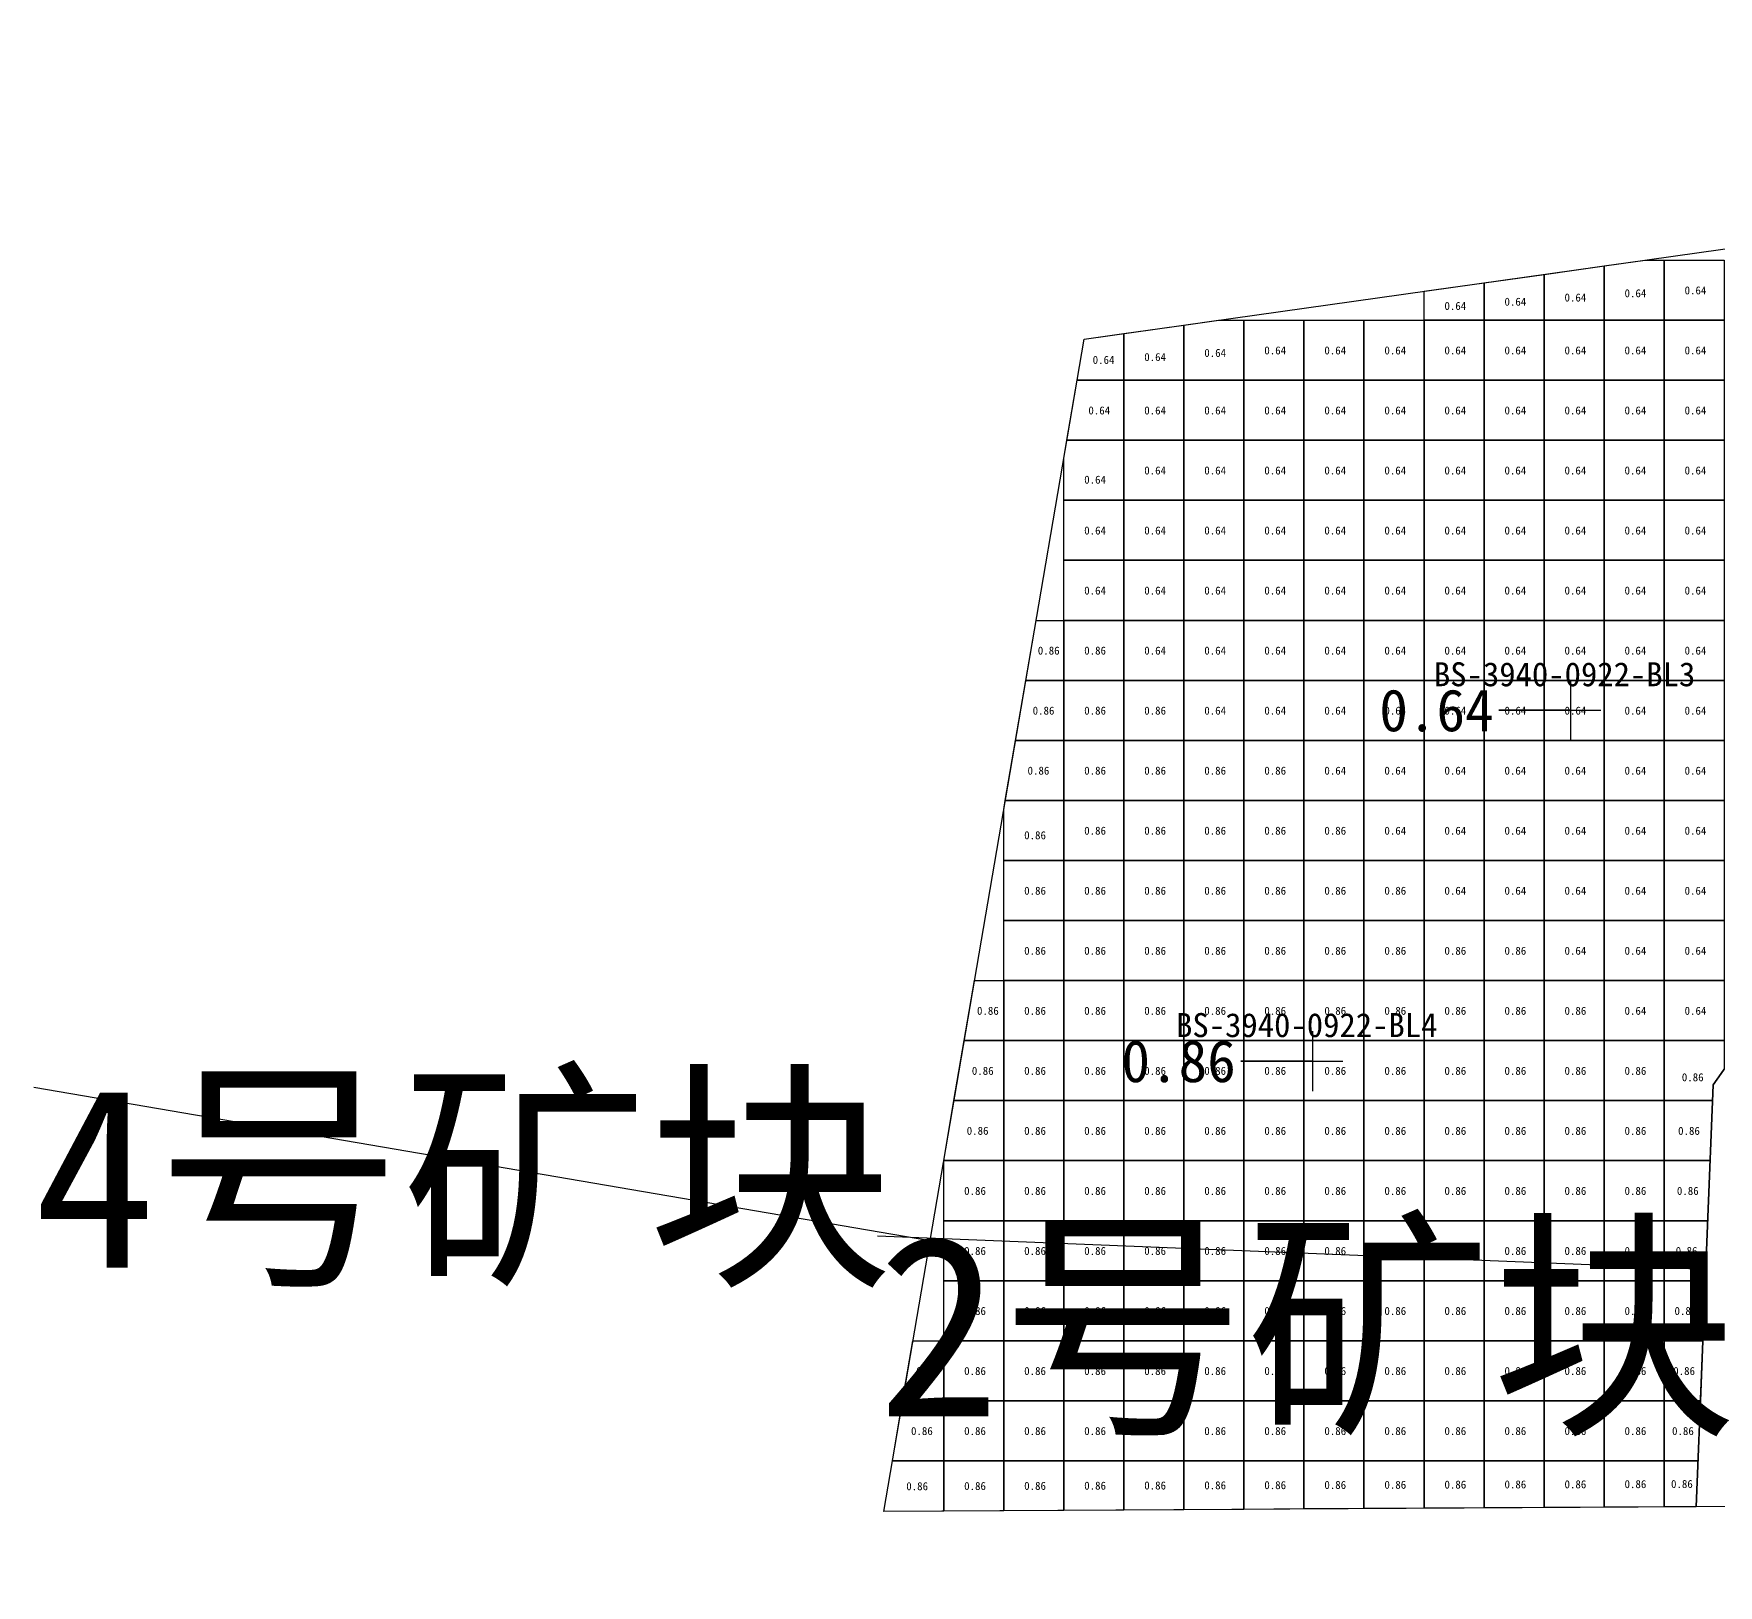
# Model space of a CAD drawing. Header units: metres. Extents: x 470001 to 470150, y 4349600 to 4349734.
# Drawn here: x 470003.95 to 470032.01, y 4349611.51 to 4349637.36 of the extents above; entities that cross this region are included whole.
import ezdxf

# ---------------------------------------------------------------- set-up
doc = ezdxf.new("R2010")
doc.units = ezdxf.units.M
for name, color, linetype in [('0.500-1.000', 4, 'Continuous'), ('1.000-1.500', 5, 'Continuous'), ('点', 7, 'Continuous'), ('爆区方格网', 7, 'Continuous'), ('钻孔', 7, 'Continuous')]:
    doc.layers.add(name, color=color, linetype=linetype)
doc.styles.add('CN_TTF', font='simsunb.ttf')

msp = doc.modelspace()

# ---------------------------------------------------------------- linework, layer by layer
at = {"color": 7}
for p, q in [((470018.879, 4349617.251), (470003.95, 4349619.805)), ((470031.799, 4349616.774), (470018.005, 4349617.327))]:
    msp.add_line(p, q, dxfattribs=at)
at = {"layer": '0.500-1.000', "color": 4, "lineweight": 30}
msp.add_lwpolyline([(470018.108, 4349612.742), (470020.73, 4349628.071), (470021.449, 4349632.27), (470034.527, 4349634.11), (470036.052, 4349625.7), (470031.922, 4349619.846), (470031.64, 4349612.821), (470018.108, 4349612.742)], close=True, dxfattribs=at)
at = {"layer": '1.000-1.500', "color": 5, "lineweight": 30}
msp.add_lwpolyline([(470047.921, 4349638.176), (470049.59, 4349624.582), (470046.461, 4349621.596), (470044.441, 4349611.512), (470037.778, 4349612.857), (470037.778, 4349612.857), (470031.64, 4349612.821), (470031.922, 4349619.846), (470036.052, 4349625.7), (470034.527, 4349634.11), (470044.45, 4349635.507), (470044.76, 4349641.293)], dxfattribs=at)
at = {"layer": '点', "color": 138, "true_color": 0x004c4c}
for p, q in [((470029.553, 4349625.587), (470029.553, 4349626.587)), ((470029.053, 4349626.087), (470030.053, 4349626.087)), ((470025.258, 4349619.743), (470025.258, 4349620.743)), ((470024.758, 4349620.243), (470025.758, 4349620.243))]:
    msp.add_line(p, q, dxfattribs=at)
at = {"layer": '爆区方格网', "color": 4}
for points in [[(470029.108, 4349632.585), (470028.108, 4349632.585), (470028.108, 4349633.207), (470029.108, 4349633.348), (470029.108, 4349632.585)], [(470030.108, 4349632.585), (470029.108, 4349632.585), (470029.108, 4349633.348), (470030.108, 4349633.489), (470030.108, 4349632.585)], [(470031.108, 4349633.585), (470031.108, 4349632.585), (470030.108, 4349632.585), (470030.108, 4349633.489), (470030.793, 4349633.585), (470031.108, 4349633.585)], [(470031.108, 4349632.585), (470031.108, 4349633.585), (470032.108, 4349633.585), (470032.108, 4349632.585), (470031.108, 4349632.585)], [(470028.108, 4349632.585), (470027.108, 4349632.585), (470027.108, 4349633.066), (470028.108, 4349633.207), (470028.108, 4349632.585)], [(470023.108, 4349631.585), (470022.108, 4349631.585), (470022.108, 4349632.363), (470023.108, 4349632.504), (470023.108, 4349631.585)], [(470024.108, 4349632.585), (470024.108, 4349631.585), (470023.108, 4349631.585), (470023.108, 4349632.504), (470023.687, 4349632.585), (470024.108, 4349632.585)], [(470024.108, 4349631.585), (470024.108, 4349632.585), (470025.108, 4349632.585), (470025.108, 4349631.585), (470024.108, 4349631.585)], [(470025.108, 4349631.585), (470025.108, 4349632.585), (470026.108, 4349632.585), (470026.108, 4349631.585), (470025.108, 4349631.585)], [(470026.108, 4349631.585), (470026.108, 4349632.585), (470027.108, 4349632.585), (470027.108, 4349631.585), (470026.108, 4349631.585)], [(470027.108, 4349631.585), (470027.108, 4349632.585), (470028.108, 4349632.585), (470028.108, 4349631.585), (470027.108, 4349631.585)], [(470028.108, 4349631.585), (470028.108, 4349632.585), (470029.108, 4349632.585), (470029.108, 4349631.585), (470028.108, 4349631.585)], [(470029.108, 4349631.585), (470029.108, 4349632.585), (470030.108, 4349632.585), (470030.108, 4349631.585), (470029.108, 4349631.585)], [(470030.108, 4349631.585), (470030.108, 4349632.585), (470031.108, 4349632.585), (470031.108, 4349631.585), (470030.108, 4349631.585)], [(470031.108, 4349631.585), (470031.108, 4349632.585), (470032.108, 4349632.585), (470032.108, 4349631.585), (470031.108, 4349631.585)], [(470022.108, 4349631.585), (470021.332, 4349631.585), (470021.449, 4349632.27), (470022.108, 4349632.363), (470022.108, 4349631.585)], [(470022.108, 4349631.585), (470022.108, 4349630.585), (470021.16, 4349630.585), (470021.332, 4349631.585), (470022.108, 4349631.585)], [(470022.108, 4349630.585), (470022.108, 4349631.585), (470023.108, 4349631.585), (470023.108, 4349630.585), (470022.108, 4349630.585)], [(470023.108, 4349630.585), (470023.108, 4349631.585), (470024.108, 4349631.585), (470024.108, 4349630.585), (470023.108, 4349630.585)], [(470024.108, 4349630.585), (470024.108, 4349631.585), (470025.108, 4349631.585), (470025.108, 4349630.585), (470024.108, 4349630.585)], [(470025.108, 4349630.585), (470025.108, 4349631.585), (470026.108, 4349631.585), (470026.108, 4349630.585), (470025.108, 4349630.585)], [(470026.108, 4349630.585), (470026.108, 4349631.585), (470027.108, 4349631.585), (470027.108, 4349630.585), (470026.108, 4349630.585)], [(470027.108, 4349630.585), (470027.108, 4349631.585), (470028.108, 4349631.585), (470028.108, 4349630.585), (470027.108, 4349630.585)], [(470028.108, 4349630.585), (470028.108, 4349631.585), (470029.108, 4349631.585), (470029.108, 4349630.585), (470028.108, 4349630.585)], [(470029.108, 4349630.585), (470029.108, 4349631.585), (470030.108, 4349631.585), (470030.108, 4349630.585), (470029.108, 4349630.585)], [(470030.108, 4349630.585), (470030.108, 4349631.585), (470031.108, 4349631.585), (470031.108, 4349630.585), (470030.108, 4349630.585)], [(470031.108, 4349630.585), (470031.108, 4349631.585), (470032.108, 4349631.585), (470032.108, 4349630.585), (470031.108, 4349630.585)], [(470022.108, 4349630.585), (470022.108, 4349629.585), (470021.108, 4349629.585), (470021.108, 4349630.279), (470021.16, 4349630.585), (470022.108, 4349630.585)], [(470022.108, 4349629.585), (470022.108, 4349630.585), (470023.108, 4349630.585), (470023.108, 4349629.585), (470022.108, 4349629.585)], [(470023.108, 4349629.585), (470023.108, 4349630.585), (470024.108, 4349630.585), (470024.108, 4349629.585), (470023.108, 4349629.585)], [(470024.108, 4349629.585), (470024.108, 4349630.585), (470025.108, 4349630.585), (470025.108, 4349629.585), (470024.108, 4349629.585)], [(470025.108, 4349629.585), (470025.108, 4349630.585), (470026.108, 4349630.585), (470026.108, 4349629.585), (470025.108, 4349629.585)], [(470026.108, 4349629.585), (470026.108, 4349630.585), (470027.108, 4349630.585), (470027.108, 4349629.585), (470026.108, 4349629.585)], [(470027.108, 4349629.585), (470027.108, 4349630.585), (470028.108, 4349630.585), (470028.108, 4349629.585), (470027.108, 4349629.585)], [(470028.108, 4349629.585), (470028.108, 4349630.585), (470029.108, 4349630.585), (470029.108, 4349629.585), (470028.108, 4349629.585)], [(470029.108, 4349629.585), (470029.108, 4349630.585), (470030.108, 4349630.585), (470030.108, 4349629.585), (470029.108, 4349629.585)], [(470030.108, 4349629.585), (470030.108, 4349630.585), (470031.108, 4349630.585), (470031.108, 4349629.585), (470030.108, 4349629.585)], [(470031.108, 4349629.585), (470031.108, 4349630.585), (470032.108, 4349630.585), (470032.108, 4349629.585), (470031.108, 4349629.585)], [(470021.108, 4349628.585), (470021.108, 4349629.585), (470022.108, 4349629.585), (470022.108, 4349628.585), (470021.108, 4349628.585)], [(470022.108, 4349628.585), (470022.108, 4349629.585), (470023.108, 4349629.585), (470023.108, 4349628.585), (470022.108, 4349628.585)], [(470023.108, 4349628.585), (470023.108, 4349629.585), (470024.108, 4349629.585), (470024.108, 4349628.585), (470023.108, 4349628.585)], [(470024.108, 4349628.585), (470024.108, 4349629.585), (470025.108, 4349629.585), (470025.108, 4349628.585), (470024.108, 4349628.585)], [(470025.108, 4349628.585), (470025.108, 4349629.585), (470026.108, 4349629.585), (470026.108, 4349628.585), (470025.108, 4349628.585)], [(470026.108, 4349628.585), (470026.108, 4349629.585), (470027.108, 4349629.585), (470027.108, 4349628.585), (470026.108, 4349628.585)], [(470027.108, 4349628.585), (470027.108, 4349629.585), (470028.108, 4349629.585), (470028.108, 4349628.585), (470027.108, 4349628.585)], [(470028.108, 4349628.585), (470028.108, 4349629.585), (470029.108, 4349629.585), (470029.108, 4349628.585), (470028.108, 4349628.585)], [(470029.108, 4349628.585), (470029.108, 4349629.585), (470030.108, 4349629.585), (470030.108, 4349628.585), (470029.108, 4349628.585)], [(470030.108, 4349628.585), (470030.108, 4349629.585), (470031.108, 4349629.585), (470031.108, 4349628.585), (470030.108, 4349628.585)], [(470031.108, 4349628.585), (470031.108, 4349629.585), (470032.108, 4349629.585), (470032.108, 4349628.585), (470031.108, 4349628.585)], [(470021.108, 4349627.585), (470021.108, 4349628.585), (470022.108, 4349628.585), (470022.108, 4349627.585), (470021.108, 4349627.585)], [(470022.108, 4349627.585), (470022.108, 4349628.585), (470023.108, 4349628.585), (470023.108, 4349627.585), (470022.108, 4349627.585)], [(470023.108, 4349627.585), (470023.108, 4349628.585), (470024.108, 4349628.585), (470024.108, 4349627.585), (470023.108, 4349627.585)], [(470024.108, 4349627.585), (470024.108, 4349628.585), (470025.108, 4349628.585), (470025.108, 4349627.585), (470024.108, 4349627.585)], [(470025.108, 4349627.585), (470025.108, 4349628.585), (470026.108, 4349628.585), (470026.108, 4349627.585), (470025.108, 4349627.585)], [(470026.108, 4349627.585), (470026.108, 4349628.585), (470027.108, 4349628.585), (470027.108, 4349627.585), (470026.108, 4349627.585)], [(470027.108, 4349627.585), (470027.108, 4349628.585), (470028.108, 4349628.585), (470028.108, 4349627.585), (470027.108, 4349627.585)], [(470028.108, 4349627.585), (470028.108, 4349628.585), (470029.108, 4349628.585), (470029.108, 4349627.585), (470028.108, 4349627.585)], [(470029.108, 4349627.585), (470029.108, 4349628.585), (470030.108, 4349628.585), (470030.108, 4349627.585), (470029.108, 4349627.585)], [(470030.108, 4349627.585), (470030.108, 4349628.585), (470031.108, 4349628.585), (470031.108, 4349627.585), (470030.108, 4349627.585)], [(470031.108, 4349627.585), (470031.108, 4349628.585), (470032.108, 4349628.585), (470032.108, 4349627.585), (470031.108, 4349627.585)], [(470021.108, 4349627.585), (470021.108, 4349626.585), (470020.476, 4349626.585), (470020.647, 4349627.585), (470021.108, 4349627.585)], [(470021.108, 4349626.585), (470021.108, 4349627.585), (470022.108, 4349627.585), (470022.108, 4349626.585), (470021.108, 4349626.585)], [(470022.108, 4349626.585), (470022.108, 4349627.585), (470023.108, 4349627.585), (470023.108, 4349626.585), (470022.108, 4349626.585)], [(470023.108, 4349626.585), (470023.108, 4349627.585), (470024.108, 4349627.585), (470024.108, 4349626.585), (470023.108, 4349626.585)], [(470024.108, 4349626.585), (470024.108, 4349627.585), (470025.108, 4349627.585), (470025.108, 4349626.585), (470024.108, 4349626.585)], [(470025.108, 4349626.585), (470025.108, 4349627.585), (470026.108, 4349627.585), (470026.108, 4349626.585), (470025.108, 4349626.585)], [(470026.108, 4349626.585), (470026.108, 4349627.585), (470027.108, 4349627.585), (470027.108, 4349626.585), (470026.108, 4349626.585)], [(470027.108, 4349626.585), (470027.108, 4349627.585), (470028.108, 4349627.585), (470028.108, 4349626.585), (470027.108, 4349626.585)], [(470028.108, 4349626.585), (470028.108, 4349627.585), (470029.108, 4349627.585), (470029.108, 4349626.585), (470028.108, 4349626.585)], [(470029.108, 4349626.585), (470029.108, 4349627.585), (470030.108, 4349627.585), (470030.108, 4349626.585), (470029.108, 4349626.585)], [(470030.108, 4349626.585), (470030.108, 4349627.585), (470031.108, 4349627.585), (470031.108, 4349626.585), (470030.108, 4349626.585)], [(470031.108, 4349626.585), (470031.108, 4349627.585), (470032.108, 4349627.585), (470032.108, 4349626.585), (470031.108, 4349626.585)], [(470021.108, 4349626.585), (470021.108, 4349625.585), (470020.305, 4349625.585), (470020.476, 4349626.585), (470021.108, 4349626.585)], [(470021.108, 4349625.585), (470021.108, 4349626.585), (470022.108, 4349626.585), (470022.108, 4349625.585), (470021.108, 4349625.585)], [(470022.108, 4349625.585), (470022.108, 4349626.585), (470023.108, 4349626.585), (470023.108, 4349625.585), (470022.108, 4349625.585)], [(470023.108, 4349625.585), (470023.108, 4349626.585), (470024.108, 4349626.585), (470024.108, 4349625.585), (470023.108, 4349625.585)], [(470024.108, 4349625.585), (470024.108, 4349626.585), (470025.108, 4349626.585), (470025.108, 4349625.585), (470024.108, 4349625.585)], [(470025.108, 4349625.585), (470025.108, 4349626.585), (470026.108, 4349626.585), (470026.108, 4349625.585), (470025.108, 4349625.585)], [(470026.108, 4349625.585), (470026.108, 4349626.585), (470027.108, 4349626.585), (470027.108, 4349625.585), (470026.108, 4349625.585)], [(470027.108, 4349625.585), (470027.108, 4349626.585), (470028.108, 4349626.585), (470028.108, 4349625.585), (470027.108, 4349625.585)], [(470028.108, 4349625.585), (470028.108, 4349626.585), (470029.108, 4349626.585), (470029.108, 4349625.585), (470028.108, 4349625.585)], [(470029.108, 4349625.585), (470029.108, 4349626.585), (470030.108, 4349626.585), (470030.108, 4349625.585), (470029.108, 4349625.585)], [(470030.108, 4349625.585), (470030.108, 4349626.585), (470031.108, 4349626.585), (470031.108, 4349625.585), (470030.108, 4349625.585)], [(470031.108, 4349625.585), (470031.108, 4349626.585), (470032.108, 4349626.585), (470032.108, 4349625.585), (470031.108, 4349625.585)], [(470021.108, 4349625.585), (470021.108, 4349624.585), (470020.134, 4349624.585), (470020.305, 4349625.585), (470021.108, 4349625.585)], [(470021.108, 4349624.585), (470021.108, 4349625.585), (470022.108, 4349625.585), (470022.108, 4349624.585), (470021.108, 4349624.585)], [(470022.108, 4349624.585), (470022.108, 4349625.585), (470023.108, 4349625.585), (470023.108, 4349624.585), (470022.108, 4349624.585)], [(470023.108, 4349624.585), (470023.108, 4349625.585), (470024.108, 4349625.585), (470024.108, 4349624.585), (470023.108, 4349624.585)], [(470024.108, 4349624.585), (470024.108, 4349625.585), (470025.108, 4349625.585), (470025.108, 4349624.585), (470024.108, 4349624.585)], [(470025.108, 4349624.585), (470025.108, 4349625.585), (470026.108, 4349625.585), (470026.108, 4349624.585), (470025.108, 4349624.585)], [(470026.108, 4349624.585), (470026.108, 4349625.585), (470027.108, 4349625.585), (470027.108, 4349624.585), (470026.108, 4349624.585)], [(470027.108, 4349624.585), (470027.108, 4349625.585), (470028.108, 4349625.585), (470028.108, 4349624.585), (470027.108, 4349624.585)], [(470028.108, 4349624.585), (470028.108, 4349625.585), (470029.108, 4349625.585), (470029.108, 4349624.585), (470028.108, 4349624.585)], [(470029.108, 4349624.585), (470029.108, 4349625.585), (470030.108, 4349625.585), (470030.108, 4349624.585), (470029.108, 4349624.585)], [(470030.108, 4349624.585), (470030.108, 4349625.585), (470031.108, 4349625.585), (470031.108, 4349624.585), (470030.108, 4349624.585)], [(470031.108, 4349624.585), (470031.108, 4349625.585), (470032.108, 4349625.585), (470032.108, 4349624.585), (470031.108, 4349624.585)], [(470021.108, 4349624.585), (470021.108, 4349623.585), (470020.108, 4349623.585), (470020.108, 4349624.434), (470020.134, 4349624.585), (470021.108, 4349624.585)], [(470021.108, 4349623.585), (470021.108, 4349624.585), (470022.108, 4349624.585), (470022.108, 4349623.585), (470021.108, 4349623.585)], [(470022.108, 4349623.585), (470022.108, 4349624.585), (470023.108, 4349624.585), (470023.108, 4349623.585), (470022.108, 4349623.585)], [(470023.108, 4349623.585), (470023.108, 4349624.585), (470024.108, 4349624.585), (470024.108, 4349623.585), (470023.108, 4349623.585)], [(470024.108, 4349623.585), (470024.108, 4349624.585), (470025.108, 4349624.585), (470025.108, 4349623.585), (470024.108, 4349623.585)], [(470025.108, 4349623.585), (470025.108, 4349624.585), (470026.108, 4349624.585), (470026.108, 4349623.585), (470025.108, 4349623.585)], [(470026.108, 4349623.585), (470026.108, 4349624.585), (470027.108, 4349624.585), (470027.108, 4349623.585), (470026.108, 4349623.585)], [(470027.108, 4349623.585), (470027.108, 4349624.585), (470028.108, 4349624.585), (470028.108, 4349623.585), (470027.108, 4349623.585)], [(470028.108, 4349623.585), (470028.108, 4349624.585), (470029.108, 4349624.585), (470029.108, 4349623.585), (470028.108, 4349623.585)], [(470029.108, 4349623.585), (470029.108, 4349624.585), (470030.108, 4349624.585), (470030.108, 4349623.585), (470029.108, 4349623.585)], [(470030.108, 4349623.585), (470030.108, 4349624.585), (470031.108, 4349624.585), (470031.108, 4349623.585), (470030.108, 4349623.585)], [(470031.108, 4349623.585), (470031.108, 4349624.585), (470032.108, 4349624.585), (470032.108, 4349623.585), (470031.108, 4349623.585)], [(470020.108, 4349622.585), (470020.108, 4349623.585), (470021.108, 4349623.585), (470021.108, 4349622.585), (470020.108, 4349622.585)], [(470021.108, 4349622.585), (470021.108, 4349623.585), (470022.108, 4349623.585), (470022.108, 4349622.585), (470021.108, 4349622.585)], [(470022.108, 4349622.585), (470022.108, 4349623.585), (470023.108, 4349623.585), (470023.108, 4349622.585), (470022.108, 4349622.585)], [(470023.108, 4349622.585), (470023.108, 4349623.585), (470024.108, 4349623.585), (470024.108, 4349622.585), (470023.108, 4349622.585)], [(470024.108, 4349622.585), (470024.108, 4349623.585), (470025.108, 4349623.585), (470025.108, 4349622.585), (470024.108, 4349622.585)], [(470025.108, 4349622.585), (470025.108, 4349623.585), (470026.108, 4349623.585), (470026.108, 4349622.585), (470025.108, 4349622.585)], [(470026.108, 4349622.585), (470026.108, 4349623.585), (470027.108, 4349623.585), (470027.108, 4349622.585), (470026.108, 4349622.585)], [(470027.108, 4349622.585), (470027.108, 4349623.585), (470028.108, 4349623.585), (470028.108, 4349622.585), (470027.108, 4349622.585)], [(470028.108, 4349622.585), (470028.108, 4349623.585), (470029.108, 4349623.585), (470029.108, 4349622.585), (470028.108, 4349622.585)], [(470029.108, 4349622.585), (470029.108, 4349623.585), (470030.108, 4349623.585), (470030.108, 4349622.585), (470029.108, 4349622.585)], [(470030.108, 4349622.585), (470030.108, 4349623.585), (470031.108, 4349623.585), (470031.108, 4349622.585), (470030.108, 4349622.585)], [(470031.108, 4349622.585), (470031.108, 4349623.585), (470032.108, 4349623.585), (470032.108, 4349622.585), (470031.108, 4349622.585)], [(470020.108, 4349621.585), (470020.108, 4349622.585), (470021.108, 4349622.585), (470021.108, 4349621.585), (470020.108, 4349621.585)], [(470021.108, 4349621.585), (470021.108, 4349622.585), (470022.108, 4349622.585), (470022.108, 4349621.585), (470021.108, 4349621.585)], [(470022.108, 4349621.585), (470022.108, 4349622.585), (470023.108, 4349622.585), (470023.108, 4349621.585), (470022.108, 4349621.585)], [(470023.108, 4349621.585), (470023.108, 4349622.585), (470024.108, 4349622.585), (470024.108, 4349621.585), (470023.108, 4349621.585)], [(470024.108, 4349621.585), (470024.108, 4349622.585), (470025.108, 4349622.585), (470025.108, 4349621.585), (470024.108, 4349621.585)], [(470025.108, 4349621.585), (470025.108, 4349622.585), (470026.108, 4349622.585), (470026.108, 4349621.585), (470025.108, 4349621.585)], [(470026.108, 4349621.585), (470026.108, 4349622.585), (470027.108, 4349622.585), (470027.108, 4349621.585), (470026.108, 4349621.585)], [(470027.108, 4349621.585), (470027.108, 4349622.585), (470028.108, 4349622.585), (470028.108, 4349621.585), (470027.108, 4349621.585)], [(470028.108, 4349621.585), (470028.108, 4349622.585), (470029.108, 4349622.585), (470029.108, 4349621.585), (470028.108, 4349621.585)], [(470029.108, 4349621.585), (470029.108, 4349622.585), (470030.108, 4349622.585), (470030.108, 4349621.585), (470029.108, 4349621.585)], [(470030.108, 4349621.585), (470030.108, 4349622.585), (470031.108, 4349622.585), (470031.108, 4349621.585), (470030.108, 4349621.585)], [(470031.108, 4349621.585), (470031.108, 4349622.585), (470032.108, 4349622.585), (470032.108, 4349621.585), (470031.108, 4349621.585)], [(470020.108, 4349621.585), (470020.108, 4349620.585), (470019.45, 4349620.585), (470019.621, 4349621.585), (470020.108, 4349621.585)], [(470020.108, 4349620.585), (470020.108, 4349621.585), (470021.108, 4349621.585), (470021.108, 4349620.585), (470020.108, 4349620.585)], [(470021.108, 4349620.585), (470021.108, 4349621.585), (470022.108, 4349621.585), (470022.108, 4349620.585), (470021.108, 4349620.585)], [(470022.108, 4349620.585), (470022.108, 4349621.585), (470023.108, 4349621.585), (470023.108, 4349620.585), (470022.108, 4349620.585)], [(470023.108, 4349620.585), (470023.108, 4349621.585), (470024.108, 4349621.585), (470024.108, 4349620.585), (470023.108, 4349620.585)], [(470024.108, 4349620.585), (470024.108, 4349621.585), (470025.108, 4349621.585), (470025.108, 4349620.585), (470024.108, 4349620.585)], [(470025.108, 4349620.585), (470025.108, 4349621.585), (470026.108, 4349621.585), (470026.108, 4349620.585), (470025.108, 4349620.585)], [(470026.108, 4349620.585), (470026.108, 4349621.585), (470027.108, 4349621.585), (470027.108, 4349620.585), (470026.108, 4349620.585)], [(470027.108, 4349620.585), (470027.108, 4349621.585), (470028.108, 4349621.585), (470028.108, 4349620.585), (470027.108, 4349620.585)], [(470028.108, 4349620.585), (470028.108, 4349621.585), (470029.108, 4349621.585), (470029.108, 4349620.585), (470028.108, 4349620.585)], [(470029.108, 4349620.585), (470029.108, 4349621.585), (470030.108, 4349621.585), (470030.108, 4349620.585), (470029.108, 4349620.585)], [(470030.108, 4349620.585), (470030.108, 4349621.585), (470031.108, 4349621.585), (470031.108, 4349620.585), (470030.108, 4349620.585)], [(470031.108, 4349620.585), (470031.108, 4349621.585), (470032.108, 4349621.585), (470032.108, 4349620.585), (470031.108, 4349620.585)], [(470020.108, 4349620.585), (470020.108, 4349619.585), (470019.279, 4349619.585), (470019.45, 4349620.585), (470020.108, 4349620.585)], [(470020.108, 4349619.585), (470020.108, 4349620.585), (470021.108, 4349620.585), (470021.108, 4349619.585), (470020.108, 4349619.585)], [(470021.108, 4349619.585), (470021.108, 4349620.585), (470022.108, 4349620.585), (470022.108, 4349619.585), (470021.108, 4349619.585)], [(470022.108, 4349619.585), (470022.108, 4349620.585), (470023.108, 4349620.585), (470023.108, 4349619.585), (470022.108, 4349619.585)], [(470023.108, 4349619.585), (470023.108, 4349620.585), (470024.108, 4349620.585), (470024.108, 4349619.585), (470023.108, 4349619.585)], [(470024.108, 4349619.585), (470024.108, 4349620.585), (470025.108, 4349620.585), (470025.108, 4349619.585), (470024.108, 4349619.585)], [(470025.108, 4349619.585), (470025.108, 4349620.585), (470026.108, 4349620.585), (470026.108, 4349619.585), (470025.108, 4349619.585)], [(470026.108, 4349619.585), (470026.108, 4349620.585), (470027.108, 4349620.585), (470027.108, 4349619.585), (470026.108, 4349619.585)], [(470027.108, 4349619.585), (470027.108, 4349620.585), (470028.108, 4349620.585), (470028.108, 4349619.585), (470027.108, 4349619.585)], [(470028.108, 4349619.585), (470028.108, 4349620.585), (470029.108, 4349620.585), (470029.108, 4349619.585), (470028.108, 4349619.585)], [(470029.108, 4349619.585), (470029.108, 4349620.585), (470030.108, 4349620.585), (470030.108, 4349619.585), (470029.108, 4349619.585)], [(470030.108, 4349619.585), (470030.108, 4349620.585), (470031.108, 4349620.585), (470031.108, 4349619.585), (470030.108, 4349619.585)], [(470031.108, 4349619.585), (470031.108, 4349620.585), (470032.108, 4349620.585), (470032.108, 4349620.11), (470031.922, 4349619.846), (470031.911, 4349619.585), (470031.108, 4349619.585)], [(470020.108, 4349619.585), (470020.108, 4349618.585), (470019.108, 4349618.585), (470019.108, 4349618.588), (470019.279, 4349619.585), (470020.108, 4349619.585)], [(470020.108, 4349618.585), (470020.108, 4349619.585), (470021.108, 4349619.585), (470021.108, 4349618.585), (470020.108, 4349618.585)], [(470021.108, 4349618.585), (470021.108, 4349619.585), (470022.108, 4349619.585), (470022.108, 4349618.585), (470021.108, 4349618.585)], [(470022.108, 4349618.585), (470022.108, 4349619.585), (470023.108, 4349619.585), (470023.108, 4349618.585), (470022.108, 4349618.585)], [(470023.108, 4349618.585), (470023.108, 4349619.585), (470024.108, 4349619.585), (470024.108, 4349618.585), (470023.108, 4349618.585)], [(470024.108, 4349618.585), (470024.108, 4349619.585), (470025.108, 4349619.585), (470025.108, 4349618.585), (470024.108, 4349618.585)], [(470025.108, 4349618.585), (470025.108, 4349619.585), (470026.108, 4349619.585), (470026.108, 4349618.585), (470025.108, 4349618.585)], [(470026.108, 4349618.585), (470026.108, 4349619.585), (470027.108, 4349619.585), (470027.108, 4349618.585), (470026.108, 4349618.585)], [(470027.108, 4349618.585), (470027.108, 4349619.585), (470028.108, 4349619.585), (470028.108, 4349618.585), (470027.108, 4349618.585)], [(470028.108, 4349618.585), (470028.108, 4349619.585), (470029.108, 4349619.585), (470029.108, 4349618.585), (470028.108, 4349618.585)], [(470029.108, 4349618.585), (470029.108, 4349619.585), (470030.108, 4349619.585), (470030.108, 4349618.585), (470029.108, 4349618.585)], [(470030.108, 4349618.585), (470030.108, 4349619.585), (470031.108, 4349619.585), (470031.108, 4349618.585), (470030.108, 4349618.585)], [(470031.108, 4349618.585), (470031.108, 4349619.585), (470031.911, 4349619.585), (470031.871, 4349618.585), (470031.108, 4349618.585)], [(470019.108, 4349617.585), (470019.108, 4349618.585), (470020.108, 4349618.585), (470020.108, 4349617.585), (470019.108, 4349617.585)], [(470020.108, 4349617.585), (470020.108, 4349618.585), (470021.108, 4349618.585), (470021.108, 4349617.585), (470020.108, 4349617.585)], [(470021.108, 4349617.585), (470021.108, 4349618.585), (470022.108, 4349618.585), (470022.108, 4349617.585), (470021.108, 4349617.585)], [(470022.108, 4349617.585), (470022.108, 4349618.585), (470023.108, 4349618.585), (470023.108, 4349617.585), (470022.108, 4349617.585)], [(470023.108, 4349617.585), (470023.108, 4349618.585), (470024.108, 4349618.585), (470024.108, 4349617.585), (470023.108, 4349617.585)], [(470024.108, 4349617.585), (470024.108, 4349618.585), (470025.108, 4349618.585), (470025.108, 4349617.585), (470024.108, 4349617.585)], [(470025.108, 4349617.585), (470025.108, 4349618.585), (470026.108, 4349618.585), (470026.108, 4349617.585), (470025.108, 4349617.585)], [(470026.108, 4349617.585), (470026.108, 4349618.585), (470027.108, 4349618.585), (470027.108, 4349617.585), (470026.108, 4349617.585)], [(470027.108, 4349617.585), (470027.108, 4349618.585), (470028.108, 4349618.585), (470028.108, 4349617.585), (470027.108, 4349617.585)], [(470028.108, 4349617.585), (470028.108, 4349618.585), (470029.108, 4349618.585), (470029.108, 4349617.585), (470028.108, 4349617.585)], [(470029.108, 4349617.585), (470029.108, 4349618.585), (470030.108, 4349618.585), (470030.108, 4349617.585), (470029.108, 4349617.585)], [(470030.108, 4349617.585), (470030.108, 4349618.585), (470031.108, 4349618.585), (470031.108, 4349617.585), (470030.108, 4349617.585)], [(470031.108, 4349617.585), (470031.108, 4349618.585), (470031.871, 4349618.585), (470031.831, 4349617.585), (470031.108, 4349617.585)], [(470019.108, 4349616.585), (470019.108, 4349617.585), (470020.108, 4349617.585), (470020.108, 4349616.585), (470019.108, 4349616.585)], [(470020.108, 4349616.585), (470020.108, 4349617.585), (470021.108, 4349617.585), (470021.108, 4349616.585), (470020.108, 4349616.585)], [(470021.108, 4349616.585), (470021.108, 4349617.585), (470022.108, 4349617.585), (470022.108, 4349616.585), (470021.108, 4349616.585)], [(470022.108, 4349616.585), (470022.108, 4349617.585), (470023.108, 4349617.585), (470023.108, 4349616.585), (470022.108, 4349616.585)], [(470023.108, 4349616.585), (470023.108, 4349617.585), (470024.108, 4349617.585), (470024.108, 4349616.585), (470023.108, 4349616.585)], [(470024.108, 4349616.585), (470024.108, 4349617.585), (470025.108, 4349617.585), (470025.108, 4349616.585), (470024.108, 4349616.585)], [(470025.108, 4349616.585), (470025.108, 4349617.585), (470026.108, 4349617.585), (470026.108, 4349616.585), (470025.108, 4349616.585)], [(470026.108, 4349616.585), (470026.108, 4349617.585), (470027.108, 4349617.585), (470027.108, 4349616.585), (470026.108, 4349616.585)], [(470027.108, 4349616.585), (470027.108, 4349617.585), (470028.108, 4349617.585), (470028.108, 4349616.585), (470027.108, 4349616.585)], [(470028.108, 4349616.585), (470028.108, 4349617.585), (470029.108, 4349617.585), (470029.108, 4349616.585), (470028.108, 4349616.585)], [(470029.108, 4349616.585), (470029.108, 4349617.585), (470030.108, 4349617.585), (470030.108, 4349616.585), (470029.108, 4349616.585)], [(470030.108, 4349616.585), (470030.108, 4349617.585), (470031.108, 4349617.585), (470031.108, 4349616.585), (470030.108, 4349616.585)], [(470031.108, 4349616.585), (470031.108, 4349617.585), (470031.831, 4349617.585), (470031.791, 4349616.585), (470031.108, 4349616.585)], [(470019.108, 4349615.585), (470019.108, 4349616.585), (470020.108, 4349616.585), (470020.108, 4349615.585), (470019.108, 4349615.585)], [(470020.108, 4349615.585), (470020.108, 4349616.585), (470021.108, 4349616.585), (470021.108, 4349615.585), (470020.108, 4349615.585)], [(470021.108, 4349615.585), (470021.108, 4349616.585), (470022.108, 4349616.585), (470022.108, 4349615.585), (470021.108, 4349615.585)], [(470022.108, 4349615.585), (470022.108, 4349616.585), (470023.108, 4349616.585), (470023.108, 4349615.585), (470022.108, 4349615.585)], [(470023.108, 4349615.585), (470023.108, 4349616.585), (470024.108, 4349616.585), (470024.108, 4349615.585), (470023.108, 4349615.585)], [(470024.108, 4349615.585), (470024.108, 4349616.585), (470025.108, 4349616.585), (470025.108, 4349615.585), (470024.108, 4349615.585)], [(470025.108, 4349615.585), (470025.108, 4349616.585), (470026.108, 4349616.585), (470026.108, 4349615.585), (470025.108, 4349615.585)], [(470026.108, 4349615.585), (470026.108, 4349616.585), (470027.108, 4349616.585), (470027.108, 4349615.585), (470026.108, 4349615.585)], [(470027.108, 4349615.585), (470027.108, 4349616.585), (470028.108, 4349616.585), (470028.108, 4349615.585), (470027.108, 4349615.585)], [(470028.108, 4349615.585), (470028.108, 4349616.585), (470029.108, 4349616.585), (470029.108, 4349615.585), (470028.108, 4349615.585)], [(470029.108, 4349615.585), (470029.108, 4349616.585), (470030.108, 4349616.585), (470030.108, 4349615.585), (470029.108, 4349615.585)], [(470030.108, 4349615.585), (470030.108, 4349616.585), (470031.108, 4349616.585), (470031.108, 4349615.585), (470030.108, 4349615.585)], [(470031.108, 4349615.585), (470031.108, 4349616.585), (470031.791, 4349616.585), (470031.751, 4349615.585), (470031.108, 4349615.585)], [(470019.108, 4349615.585), (470019.108, 4349614.585), (470018.423, 4349614.585), (470018.594, 4349615.585), (470019.108, 4349615.585)], [(470019.108, 4349614.585), (470019.108, 4349615.585), (470020.108, 4349615.585), (470020.108, 4349614.585), (470019.108, 4349614.585)], [(470020.108, 4349614.585), (470020.108, 4349615.585), (470021.108, 4349615.585), (470021.108, 4349614.585), (470020.108, 4349614.585)], [(470021.108, 4349614.585), (470021.108, 4349615.585), (470022.108, 4349615.585), (470022.108, 4349614.585), (470021.108, 4349614.585)], [(470022.108, 4349614.585), (470022.108, 4349615.585), (470023.108, 4349615.585), (470023.108, 4349614.585), (470022.108, 4349614.585)], [(470023.108, 4349614.585), (470023.108, 4349615.585), (470024.108, 4349615.585), (470024.108, 4349614.585), (470023.108, 4349614.585)], [(470024.108, 4349614.585), (470024.108, 4349615.585), (470025.108, 4349615.585), (470025.108, 4349614.585), (470024.108, 4349614.585)], [(470025.108, 4349614.585), (470025.108, 4349615.585), (470026.108, 4349615.585), (470026.108, 4349614.585), (470025.108, 4349614.585)], [(470026.108, 4349614.585), (470026.108, 4349615.585), (470027.108, 4349615.585), (470027.108, 4349614.585), (470026.108, 4349614.585)], [(470027.108, 4349614.585), (470027.108, 4349615.585), (470028.108, 4349615.585), (470028.108, 4349614.585), (470027.108, 4349614.585)], [(470028.108, 4349614.585), (470028.108, 4349615.585), (470029.108, 4349615.585), (470029.108, 4349614.585), (470028.108, 4349614.585)], [(470029.108, 4349614.585), (470029.108, 4349615.585), (470030.108, 4349615.585), (470030.108, 4349614.585), (470029.108, 4349614.585)], [(470030.108, 4349614.585), (470030.108, 4349615.585), (470031.108, 4349615.585), (470031.108, 4349614.585), (470030.108, 4349614.585)], [(470031.108, 4349614.585), (470031.108, 4349615.585), (470031.751, 4349615.585), (470031.711, 4349614.585), (470031.108, 4349614.585)], [(470019.108, 4349614.585), (470019.108, 4349613.585), (470018.252, 4349613.585), (470018.423, 4349614.585), (470019.108, 4349614.585)], [(470019.108, 4349613.585), (470019.108, 4349614.585), (470020.108, 4349614.585), (470020.108, 4349613.585), (470019.108, 4349613.585)], [(470020.108, 4349613.585), (470020.108, 4349614.585), (470021.108, 4349614.585), (470021.108, 4349613.585), (470020.108, 4349613.585)], [(470021.108, 4349613.585), (470021.108, 4349614.585), (470022.108, 4349614.585), (470022.108, 4349613.585), (470021.108, 4349613.585)], [(470022.108, 4349613.585), (470022.108, 4349614.585), (470023.108, 4349614.585), (470023.108, 4349613.585), (470022.108, 4349613.585)], [(470023.108, 4349613.585), (470023.108, 4349614.585), (470024.108, 4349614.585), (470024.108, 4349613.585), (470023.108, 4349613.585)], [(470024.108, 4349613.585), (470024.108, 4349614.585), (470025.108, 4349614.585), (470025.108, 4349613.585), (470024.108, 4349613.585)], [(470025.108, 4349613.585), (470025.108, 4349614.585), (470026.108, 4349614.585), (470026.108, 4349613.585), (470025.108, 4349613.585)], [(470026.108, 4349613.585), (470026.108, 4349614.585), (470027.108, 4349614.585), (470027.108, 4349613.585), (470026.108, 4349613.585)], [(470027.108, 4349613.585), (470027.108, 4349614.585), (470028.108, 4349614.585), (470028.108, 4349613.585), (470027.108, 4349613.585)], [(470028.108, 4349613.585), (470028.108, 4349614.585), (470029.108, 4349614.585), (470029.108, 4349613.585), (470028.108, 4349613.585)], [(470029.108, 4349613.585), (470029.108, 4349614.585), (470030.108, 4349614.585), (470030.108, 4349613.585), (470029.108, 4349613.585)], [(470030.108, 4349613.585), (470030.108, 4349614.585), (470031.108, 4349614.585), (470031.108, 4349613.585), (470030.108, 4349613.585)], [(470031.108, 4349613.585), (470031.108, 4349614.585), (470031.711, 4349614.585), (470031.671, 4349613.585), (470031.108, 4349613.585)], [(470019.108, 4349613.585), (470019.108, 4349612.748), (470018.108, 4349612.742), (470018.252, 4349613.585), (470019.108, 4349613.585)], [(470019.108, 4349613.585), (470020.108, 4349613.585), (470020.108, 4349612.754), (470019.108, 4349612.748), (470019.108, 4349613.585)], [(470020.108, 4349613.585), (470021.108, 4349613.585), (470021.108, 4349612.76), (470020.108, 4349612.754), (470020.108, 4349613.585)], [(470021.108, 4349613.585), (470022.108, 4349613.585), (470022.108, 4349612.766), (470021.108, 4349612.76), (470021.108, 4349613.585)], [(470022.108, 4349613.585), (470023.108, 4349613.585), (470023.108, 4349612.771), (470022.108, 4349612.766), (470022.108, 4349613.585)], [(470023.108, 4349613.585), (470024.108, 4349613.585), (470024.108, 4349612.777), (470023.108, 4349612.771), (470023.108, 4349613.585)], [(470024.108, 4349613.585), (470025.108, 4349613.585), (470025.108, 4349612.783), (470024.108, 4349612.777), (470024.108, 4349613.585)], [(470025.108, 4349613.585), (470026.108, 4349613.585), (470026.108, 4349612.789), (470025.108, 4349612.783), (470025.108, 4349613.585)], [(470026.108, 4349613.585), (470027.108, 4349613.585), (470027.108, 4349612.795), (470026.108, 4349612.789), (470026.108, 4349613.585)], [(470027.108, 4349613.585), (470028.108, 4349613.585), (470028.108, 4349612.8), (470027.108, 4349612.795), (470027.108, 4349613.585)], [(470028.108, 4349613.585), (470029.108, 4349613.585), (470029.108, 4349612.806), (470028.108, 4349612.8), (470028.108, 4349613.585)], [(470029.108, 4349613.585), (470030.108, 4349613.585), (470030.108, 4349612.812), (470029.108, 4349612.806), (470029.108, 4349613.585)], [(470030.108, 4349613.585), (470031.108, 4349613.585), (470031.108, 4349612.818), (470030.108, 4349612.812), (470030.108, 4349613.585)], [(470031.108, 4349613.585), (470031.671, 4349613.585), (470031.64, 4349612.821), (470031.108, 4349612.818), (470031.108, 4349613.585)]]:
    msp.add_lwpolyline(points, close=True, dxfattribs=at)
at = {"layer": '钻孔', "color": 4, "lineweight": 35}
for p, q in [((470029.553, 4349626.087), (470028.353, 4349626.087)), ((470025.258, 4349620.243), (470024.058, 4349620.243))]:
    msp.add_line(p, q, dxfattribs=at)

# ---------------------------------------------------------------- texts
at = {"color": 4, "style": 'CN_TTF'}
for s, p in [('0.64', (470030.448, 4349632.967)), ('0.64', (470031.448, 4349633.015)), ('0.64', (470027.448, 4349632.756)), ('0.64', (470028.448, 4349632.826)), ('0.64', (470029.448, 4349632.896)), ('0.64', (470021.589, 4349631.857)), ('0.64', (470022.448, 4349631.904)), ('0.64', (470023.448, 4349631.974)), ('0.64', (470024.448, 4349632.015)), ('0.64', (470025.448, 4349632.015)), ('0.64', (470026.448, 4349632.015)), ('0.64', (470027.448, 4349632.015)), ('0.64', (470028.448, 4349632.015)), ('0.64', (470029.448, 4349632.015)), ('0.64', (470030.448, 4349632.015)), ('0.64', (470031.448, 4349632.015)), ('0.64', (470021.517, 4349631.015)), ('0.64', (470022.448, 4349631.015)), ('0.64', (470023.448, 4349631.015)), ('0.64', (470024.448, 4349631.015)), ('0.64', (470025.448, 4349631.015)), ('0.64', (470026.448, 4349631.015)), ('0.64', (470027.448, 4349631.015)), ('0.64', (470028.448, 4349631.015)), ('0.64', (470029.448, 4349631.015)), ('0.64', (470030.448, 4349631.015)), ('0.64', (470031.448, 4349631.015)), ('0.64', (470021.448, 4349629.862)), ('0.64', (470022.448, 4349630.015)), ('0.64', (470023.448, 4349630.015)), ('0.64', (470024.448, 4349630.015)), ('0.64', (470025.448, 4349630.015)), ('0.64', (470026.448, 4349630.015)), ('0.64', (470027.448, 4349630.015)), ('0.64', (470028.448, 4349630.015)), ('0.64', (470029.448, 4349630.015)), ('0.64', (470030.448, 4349630.015)), ('0.64', (470031.448, 4349630.015)), ('0.64', (470021.448, 4349629.015)), ('0.64', (470022.448, 4349629.015)), ('0.64', (470023.448, 4349629.015)), ('0.64', (470024.448, 4349629.015)), ('0.64', (470025.448, 4349629.015)), ('0.64', (470026.448, 4349629.015)), ('0.64', (470027.448, 4349629.015)), ('0.64', (470028.448, 4349629.015)), ('0.64', (470029.448, 4349629.015)), ('0.64', (470030.448, 4349629.015)), ('0.64', (470031.448, 4349629.015)), ('0.64', (470021.448, 4349628.015)), ('0.64', (470022.448, 4349628.015)), ('0.64', (470023.448, 4349628.015)), ('0.64', (470024.448, 4349628.015)), ('0.64', (470025.448, 4349628.015)), ('0.64', (470026.448, 4349628.015)), ('0.64', (470027.448, 4349628.015)), ('0.64', (470028.448, 4349628.015)), ('0.64', (470029.448, 4349628.015)), ('0.64', (470030.448, 4349628.015)), ('0.64', (470031.448, 4349628.015)), ('0.86', (470020.675, 4349627.015)), ('0.86', (470021.448, 4349627.015)), ('0.64', (470022.448, 4349627.015)), ('0.64', (470023.448, 4349627.015)), ('0.64', (470024.448, 4349627.015)), ('0.64', (470025.448, 4349627.015)), ('0.64', (470026.448, 4349627.015)), ('0.64', (470027.448, 4349627.015)), ('0.64', (470028.448, 4349627.015)), ('0.64', (470029.448, 4349627.015)), ('0.64', (470030.448, 4349627.015)), ('0.64', (470031.448, 4349627.015)), ('0.86', (470020.589, 4349626.015)), ('0.86', (470021.448, 4349626.015)), ('0.86', (470022.448, 4349626.015)), ('0.64', (470023.448, 4349626.015)), ('0.64', (470024.448, 4349626.015)), ('0.64', (470025.448, 4349626.015)), ('0.64', (470026.448, 4349626.015)), ('0.64', (470027.448, 4349626.015)), ('0.64', (470028.448, 4349626.015)), ('0.64', (470029.448, 4349626.015)), ('0.64', (470030.448, 4349626.015)), ('0.64', (470031.448, 4349626.015)), ('0.86', (470020.504, 4349625.015)), ('0.86', (470021.448, 4349625.015)), ('0.86', (470022.448, 4349625.015)), ('0.86', (470023.448, 4349625.015)), ('0.86', (470024.448, 4349625.015)), ('0.64', (470025.448, 4349625.015)), ('0.64', (470026.448, 4349625.015)), ('0.64', (470027.448, 4349625.015)), ('0.64', (470028.448, 4349625.015)), ('0.64', (470029.448, 4349625.015)), ('0.64', (470030.448, 4349625.015)), ('0.64', (470031.448, 4349625.015)), ('0.86', (470021.448, 4349624.015)), ('0.86', (470022.448, 4349624.015)), ('0.86', (470023.448, 4349624.015)), ('0.86', (470024.448, 4349624.015)), ('0.86', (470025.448, 4349624.015)), ('0.64', (470026.448, 4349624.015)), ('0.64', (470027.448, 4349624.015)), ('0.64', (470028.448, 4349624.015)), ('0.64', (470029.448, 4349624.015)), ('0.64', (470030.448, 4349624.015)), ('0.64', (470031.448, 4349624.015)), ('0.86', (470020.448, 4349623.939)), ('0.86', (470020.448, 4349623.015)), ('0.86', (470021.448, 4349623.015)), ('0.86', (470022.448, 4349623.015)), ('0.86', (470023.448, 4349623.015)), ('0.86', (470024.448, 4349623.015)), ('0.86', (470025.448, 4349623.015)), ('0.86', (470026.448, 4349623.015)), ('0.64', (470027.448, 4349623.015)), ('0.64', (470028.448, 4349623.015)), ('0.64', (470029.448, 4349623.015)), ('0.64', (470030.448, 4349623.015)), ('0.64', (470031.448, 4349623.015)), ('0.86', (470020.448, 4349622.015)), ('0.86', (470021.448, 4349622.015)), ('0.86', (470022.448, 4349622.015)), ('0.86', (470023.448, 4349622.015)), ('0.86', (470024.448, 4349622.015)), ('0.86', (470025.448, 4349622.015)), ('0.86', (470026.448, 4349622.015)), ('0.86', (470027.448, 4349622.015)), ('0.86', (470028.448, 4349622.015)), ('0.64', (470029.448, 4349622.015)), ('0.64', (470030.448, 4349622.015)), ('0.64', (470031.448, 4349622.015)), ('0.86', (470019.662, 4349621.015)), ('0.86', (470020.448, 4349621.015)), ('0.86', (470021.448, 4349621.015)), ('0.86', (470022.448, 4349621.015)), ('0.86', (470023.448, 4349621.015)), ('0.86', (470024.448, 4349621.015)), ('0.86', (470025.448, 4349621.015)), ('0.86', (470026.448, 4349621.015)), ('0.86', (470027.448, 4349621.015)), ('0.86', (470028.448, 4349621.015)), ('0.86', (470029.448, 4349621.015)), ('0.64', (470030.448, 4349621.015)), ('0.64', (470031.448, 4349621.015)), ('0.86', (470019.576, 4349620.015)), ('0.86', (470020.448, 4349620.015)), ('0.86', (470021.448, 4349620.015)), ('0.86', (470022.448, 4349620.015)), ('0.86', (470023.448, 4349620.015)), ('0.86', (470024.448, 4349620.015)), ('0.86', (470025.448, 4349620.015)), ('0.86', (470026.448, 4349620.015)), ('0.86', (470027.448, 4349620.015)), ('0.86', (470028.448, 4349620.015)), ('0.86', (470029.448, 4349620.015)), ('0.86', (470030.448, 4349620.015)), ('0.86', (470031.402, 4349619.908)), ('0.86', (470019.491, 4349619.016)), ('0.86', (470020.448, 4349619.015)), ('0.86', (470021.448, 4349619.015)), ('0.86', (470022.448, 4349619.015)), ('0.86', (470023.448, 4349619.015)), ('0.86', (470024.448, 4349619.015)), ('0.86', (470025.448, 4349619.015)), ('0.86', (470026.448, 4349619.015)), ('0.86', (470027.448, 4349619.015)), ('0.86', (470028.448, 4349619.015)), ('0.86', (470029.448, 4349619.015)), ('0.86', (470030.448, 4349619.015)), ('0.86', (470031.34, 4349619.015)), ('0.86', (470019.448, 4349618.015)), ('0.86', (470020.448, 4349618.015)), ('0.86', (470021.448, 4349618.015)), ('0.86', (470022.448, 4349618.015)), ('0.86', (470023.448, 4349618.015)), ('0.86', (470024.448, 4349618.015)), ('0.86', (470025.448, 4349618.015)), ('0.86', (470026.448, 4349618.015)), ('0.86', (470027.448, 4349618.015)), ('0.86', (470028.448, 4349618.015)), ('0.86', (470029.448, 4349618.015)), ('0.86', (470030.448, 4349618.015)), ('0.86', (470031.32, 4349618.015)), ('0.86', (470019.448, 4349617.015)), ('0.86', (470020.448, 4349617.015)), ('0.86', (470021.448, 4349617.015)), ('0.86', (470022.448, 4349617.015)), ('0.86', (470023.448, 4349617.015)), ('0.86', (470024.448, 4349617.015)), ('0.86', (470025.448, 4349617.015)), ('0.86', (470026.448, 4349617.015)), ('0.86', (470027.448, 4349617.015)), ('0.86', (470028.448, 4349617.015)), ('0.86', (470029.448, 4349617.015)), ('0.86', (470030.448, 4349617.015)), ('0.86', (470031.3, 4349617.015)), ('0.86', (470019.448, 4349616.015)), ('0.86', (470020.448, 4349616.015)), ('0.86', (470021.448, 4349616.015)), ('0.86', (470022.448, 4349616.015)), ('0.86', (470023.448, 4349616.015)), ('0.86', (470024.448, 4349616.015)), ('0.86', (470025.448, 4349616.015)), ('0.86', (470026.448, 4349616.015)), ('0.86', (470027.448, 4349616.015)), ('0.86', (470028.448, 4349616.015)), ('0.86', (470029.448, 4349616.015)), ('0.86', (470030.448, 4349616.015)), ('0.86', (470031.28, 4349616.015)), ('0.86', (470018.649, 4349615.015)), ('0.86', (470019.448, 4349615.015)), ('0.86', (470020.448, 4349615.015)), ('0.86', (470021.448, 4349615.015)), ('0.86', (470022.448, 4349615.015)), ('0.86', (470023.448, 4349615.015)), ('0.86', (470024.448, 4349615.015)), ('0.86', (470025.448, 4349615.015)), ('0.86', (470026.448, 4349615.015)), ('0.86', (470027.448, 4349615.015)), ('0.86', (470028.448, 4349615.015)), ('0.86', (470029.448, 4349615.015)), ('0.86', (470030.448, 4349615.015)), ('0.86', (470031.259, 4349615.015)), ('0.86', (470018.563, 4349614.015)), ('0.86', (470019.448, 4349614.015)), ('0.86', (470020.448, 4349614.015)), ('0.86', (470021.448, 4349614.015)), ('0.86', (470022.448, 4349614.015)), ('0.86', (470023.448, 4349614.015)), ('0.86', (470024.448, 4349614.015)), ('0.86', (470025.448, 4349614.015)), ('0.86', (470026.448, 4349614.015)), ('0.86', (470027.448, 4349614.015)), ('0.86', (470028.448, 4349614.015)), ('0.86', (470029.448, 4349614.015)), ('0.86', (470030.448, 4349614.015)), ('0.86', (470031.239, 4349614.015)), ('0.86', (470018.484, 4349613.096)), ('0.86', (470019.448, 4349613.099)), ('0.86', (470020.448, 4349613.102)), ('0.86', (470021.448, 4349613.105)), ('0.86', (470022.448, 4349613.108)), ('0.86', (470023.448, 4349613.111)), ('0.86', (470024.448, 4349613.114)), ('0.86', (470025.448, 4349613.117)), ('0.86', (470026.448, 4349613.12)), ('0.86', (470027.448, 4349613.123)), ('0.86', (470028.448, 4349613.126)), ('0.86', (470029.448, 4349613.128)), ('0.86', (470030.448, 4349613.131)), ('0.86', (470031.222, 4349613.133))]:
    msp.add_text(s, height=0.1333, dxfattribs=at).set_placement(p)
at = {"char_height": 3, "attachment_point": 1, "style": 'CN_TTF'}
for s, insert in [('4号矿块', (470003.95, 4349619.805)), ('2号矿块', (470018.005, 4349617.327))]:
    msp.add_mtext(s, dxfattribs=dict(at, insert=insert))
at = {"layer": '钻孔', "color": 138, "true_color": 0x004c4c, "style": 'CN_TTF'}
for s, p in [('BS-3940-0922-BL3', (470027.273, 4349626.487)), ('BS-3940-0922-BL4', (470022.978, 4349620.643))]:
    msp.add_text(s, height=0.4, dxfattribs=at).set_placement(p)
at = {"layer": '钻孔', "color": 4, "style": 'CN_TTF'}
for s, p in [('0.64', (470026.363, 4349625.737)), ('0.86', (470022.068, 4349619.893))]:
    msp.add_text(s, height=0.7, dxfattribs=at).set_placement(p)

doc.saveas('drawing.dxf')
